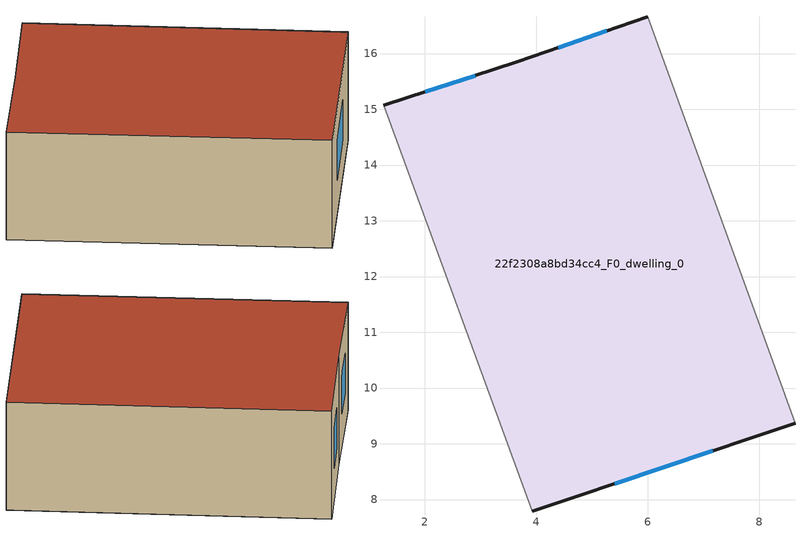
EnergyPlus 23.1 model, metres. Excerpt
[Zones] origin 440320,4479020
22f2308a8bd34cc4_F0_dwelling_0
 floor ground (EU_floor_Construction): 8.64,9.37 6,16.66 3.66,15.85 1.26,15.07 3.93,7.79 z0
 wall outside (EU_wall_Construction): 1.26,15.07 3.66,15.85 6,16.66 / 8.64,9.37 3.93,7.79 z0:3
 wall adiabatic (EU_wall_Construction): 3.93,7.79 1.26,15.07 / 6,16.66 8.64,9.37 z0:3
 window (EU_Window_Construction): 2.01,15.31 2.91,15.6 / 4.39,16.1 5.27,16.41 / 7.17,8.87 5.41,8.28 z0.94:2.06
 roof outside (EU_roof_Construction): 6,16.66 8.64,9.37 3.93,7.79 1.26,15.07 3.66,15.85 z3
[Building]
EU S2 Campaign: North Axis=0; Terrain=City; Solar Distribution=FullExterior
[Site:Location]
Madrid: Latitude=40.5; Longitude=-3.5; Time Zone=1; Elevation=609
[SizingPeriod:WeatherFileDays]
AnnualSizingPeriod: Begin Month=1; Begin Day of Month=1; End Month=12; End Day of Month=31; Day of Week for Start Day=Monday; Use Weather File Daylight Saving Period=No; Use Weather File Rain and Snow Indicators=No
[MATERIAL]
EU_InternalMass_Material: Roughness=MediumRough; Thickness=0.1; Conductivity=1; Density=1800; Specific Heat=900; Thermal Absorptance=0.9; Solar Absorptance=0.7; Visible Absorptance=0.7
[MATERIAL:NOMASS] Roughness=MediumRough; Thermal Absorptance=0.9; Solar Absorptance=0.7; Visible Absorptance=0.7
Name | Thermal Resistance
EU_wall_NoMass | 0.461255
EU_roof_NoMass | 0.289352
EU_floor_NoMass | 0.631313
[WINDOWMATERIAL:SIMPLEGLAZINGSYSTEM]
EU_Window_SimpleGlazing: UFactor=3.792; Solar Heat Gain Coefficient=0.85; Visible Transmittance=0.85
[CONSTRUCTION]
EU_wall_Construction: EU_wall_NoMass
EU_roof_Construction: EU_roof_NoMass
EU_floor_Construction: EU_floor_NoMass
EU_InternalMass_Construction: EU_InternalMass_Material
EU_Window_Construction: EU_Window_SimpleGlazing
[ZONE]
22f2308a8bd34cc4_F0_dwelling_0: Type=1; Multiplier=1; Ceiling Height=autocalculate; Volume=115.813; Floor Area=autocalculate; Part of Total Floor Area=Yes
[INTERNALMASS]
22f2308a8bd34cc4_F0_dwelling_0_EU_InternalMass: Construction=EU_InternalMass_Construction; Zone or ZoneList=22f2308a8bd34cc4_F0_dwelling_0; Surface Area=38.6042
[OTHEREQUIPMENT]
EU_Step8_InternalGain_22f2308a8bd34cc4_F0_dwelling_0_f000: Fuel Type=Electricity; Zone or ZoneList or Space or SpaceList=22f2308a8bd34cc4_F0_dwelling_0; Schedule=EU_Step8_GainSchedule_22f2308a8bd34cc4_F0_dwelling_0_f000; Design Level Calculation Method=Watts/Area; Power per Zone Floor Area=1; Fraction Latent=0; Fraction Radiant=0; Fraction Lost=0; Carbon Dioxide Generation Rate=0; EndUse Subcategory=EU_Step8_InternalGains
[ZONEVENTILATION:DESIGNFLOWRATE]
EU_ConstantAir_22f2308a8bd34cc4_F0_dwelling_0: Zone or ZoneList or Space or SpaceList=22f2308a8bd34cc4_F0_dwelling_0; Schedule=EU_AlwaysOn; Design Flow Rate Calculation Method=AirChanges/Hour; Air Changes per Hour=0.64; Ventilation Type=Natural; Fan Pressure Rise=0; Fan Total Efficiency=1; Constant Term Coefficient=1; Temperature Term Coefficient=0; Velocity Term Coefficient=0; Velocity Squared Term Coefficient=0; Minimum Indoor Temperature=-100; Maximum Indoor Temperature=100; Delta Temperature=-100; Minimum Outdoor Temperature=-100; Maximum Outdoor Temperature=100; Maximum Wind Speed=40
[HVACTEMPLATE:THERMOSTAT]
EU_HeatOnly_22f2308a8bd34cc4_F0_dwelling_0: Constant Heating Setpoint=20; Constant Cooling Setpoint=50
[HVACTEMPLATE:ZONE:IDEALLOADSAIRSYSTEM]
22f2308a8bd34cc4_F0_dwelling_0: Template Thermostat=EU_HeatOnly_22f2308a8bd34cc4_F0_dwelling_0; System Availability Schedule=EU_AlwaysOn; Maximum Heating Supply Air Temperature=50; Minimum Cooling Supply Air Temperature=13; Maximum Heating Supply Air Humidity Ratio=0.0156; Minimum Cooling Supply Air Humidity Ratio=0.0077; Heating Limit=NoLimit; Cooling Limit=NoLimit; Heating Availability Schedule=EU_AlwaysOn; Cooling Availability Schedule=EU_CoolingOff; Dehumidification Control Type=ConstantSensibleHeatRatio; Cooling Sensible Heat Ratio=0.7; Dehumidification Setpoint=60; Humidification Control Type=None; Humidification Setpoint=30; Outdoor Air Method=None; Outdoor Air Flow Rate per Person=0.00944; Outdoor Air Flow Rate per Zone Floor Area=0; Outdoor Air Flow Rate per Zone=0; Demand Controlled Ventilation Type=None; Outdoor Air Economizer Type=NoEconomizer; Heat Recovery Type=None; Sensible Heat Recovery Effectiveness=0.7; Latent Heat Recovery Effectiveness=0.65
[SIZING:ZONE]
22f2308a8bd34cc4_F0_dwelling_0: Zone Cooling Design Supply Air Temperature Input Method=SupplyAirTemperature; Zone Cooling Design Supply Air Temperature=13; Zone Heating Design Supply Air Temperature Input Method=SupplyAirTemperature; Zone Heating Design Supply Air Temperature=50; Zone Cooling Design Supply Air Humidity Ratio=0.008; Zone Heating Design Supply Air Humidity Ratio=0.008; Cooling Design Air Flow Method=DesignDay; Cooling Design Air Flow Rate=0; Cooling Minimum Air Flow per Zone Floor Area=0.000762; Cooling Minimum Air Flow=0; Cooling Minimum Air Flow Fraction=0.2; Heating Design Air Flow Method=DesignDay; Heating Design Air Flow Rate=0; Heating Maximum Air Flow per Zone Floor Area=0.002032; Heating Maximum Air Flow=0.141576; Heating Maximum Air Flow Fraction=0.3; Account for Dedicated Outdoor Air System=No; Dedicated Outdoor Air System Control Strategy=NeutralSupplyAir; Dedicated Outdoor Air Low Setpoint Temperature for Design=autosize; Dedicated Outdoor Air High Setpoint Temperature for Design=autosize; Zone Load Sizing Method=Sensible Load Only No Latent Load; Zone Latent Cooling Design Supply Air Humidity Ratio Input Method=HumidityRatioDifference; Zone Cooling Design Supply Air Humidity Ratio Difference=0.005; Zone Latent Heating Design Supply Air Humidity Ratio Input Method=HumidityRatioDifference; Zone Humidification Design Supply Air Humidity Ratio Difference=0.005
[SCHEDULE:CONSTANT]
Name | Hourly Value
EU_AlwaysOn | 1
EU_CoolingOff | 0
[SCHEDULE:FILE]
EU_Step8_GainSchedule_22f2308a8bd34cc4_F0_dwelling_0_f000: File=../../schedules/22f2308a8bd34cc4/22f2308a8bd34cc4_F0_dwelling_0_f000_gain.csv; Column Number=1; Rows to Skip at Top=0; Number of Hours of Data=8760; Column Separator=Comma; Interpolate to Timestep=No; Minutes per Item=60; Adjust Schedule for Daylight Savings=Yes
